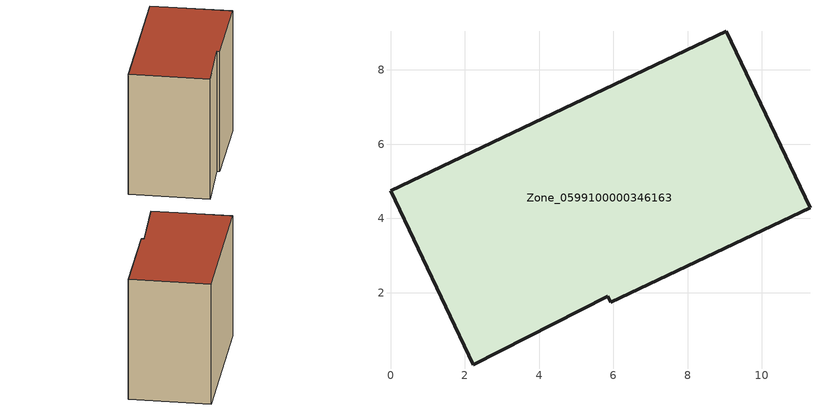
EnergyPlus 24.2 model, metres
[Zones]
Zone_0599100000346163
 floor ground (C_G): 5.84,1.9 2.23,0.06 0,4.75 9.03,9.04 11.29,4.28 5.92,1.74 z0
 wall outside (C_F): 11.29,4.28 9.03,9.04 0,4.75 2.23,0.06 5.84,1.9 5.92,1.74 11.29,4.28 z0:8.38
 roof outside (C_R): 5.92,1.74 11.29,4.28 9.03,9.04 0,4.75 2.23,0.06 5.84,1.9 z8.38
[BUILDING]
Pand.0599100000346163: North Axis=0; Terrain=City; Loads Convergence Tolerance Value=0.04; Temperature Convergence Tolerance Value=0.4; Solar Distribution=FullExterior; Maximum Number of Warmup Days=25; Minimum Number of Warmup Days=1
[Site:Location]
Rotterdam.The.Hague.AP_ZH_NLD Design_Conditions: Latitude=51.96; Longitude=4.45; Time Zone=1; Elevation=-4.5
[SITE:GROUNDTEMPERATURE:BUILDINGSURFACE]
18, 18, 18, 18, 18, 18, 18, 18, 18, 18, 18, 18
[MATERIAL] Thermal Absorptance=0.9; Solar Absorptance=0.7; Visible Absorptance=0.7
Name | Roughness | Thickness | Conductivity | Density | Specific Heat
G.TI.1992-2005 | MediumSmooth | 0.15 | 0.06 | 540 | 1210
F.TI.1992-2005 | Rough | 0.3 | 0.12 | 1920 | 840
R.TI.1992-2005 | MediumRough | 0.2 | 0.08 | 1500 | 1000
[CONSTRUCTION]
C_G: G.TI.1992-2005
C_F: F.TI.1992-2005
C_R: R.TI.1992-2005
[ZONE]
Zone_0599100000346163: Type=1; Multiplier=1; Ceiling Height=Autocalculate; Volume=Autocalculate; Floor Area=autocalculate; Part of Total Floor Area=Yes
[ZONEINFILTRATION:DESIGNFLOWRATE]
Infil_Zone_0599100000346163: Zone or ZoneList or Space or SpaceList=Zone_0599100000346163; Schedule=AlwaysOn; Design Flow Rate Calculation Method=Flow/Area; Flow Rate per Floor Area=0.0015; Constant Term Coefficient=1; Temperature Term Coefficient=0; Velocity Term Coefficient=0; Velocity Squared Term Coefficient=0
[HVACTEMPLATE:ZONE:IDEALLOADSAIRSYSTEM]
Zone_0599100000346163: Maximum Heating Supply Air Temperature=50; Minimum Cooling Supply Air Temperature=13; Maximum Heating Supply Air Humidity Ratio=0.0156; Minimum Cooling Supply Air Humidity Ratio=0.0077; Heating Limit=NoLimit; Cooling Limit=NoLimit; Dehumidification Control Type=ConstantSensibleHeatRatio; Cooling Sensible Heat Ratio=0.7; Dehumidification Setpoint=60; Humidification Control Type=None; Humidification Setpoint=30; Outdoor Air Method=None; Outdoor Air Flow Rate per Person=0.00944; Outdoor Air Flow Rate per Zone Floor Area=0; Outdoor Air Flow Rate per Zone=0; Demand Controlled Ventilation Type=None; Outdoor Air Economizer Type=NoEconomizer; Heat Recovery Type=None; Sensible Heat Recovery Effectiveness=0.7; Latent Heat Recovery Effectiveness=0.65
[ZONECONTROL:THERMOSTAT]
ThermostatControl_Zone_0599100000346163: Zone or ZoneList=Zone_0599100000346163; Control Type Schedule=DualSetpointControlType; Control 1=Thermostat_Zone_0599100000346163; Temperature Difference Between Cutout And Setpoint=0
[THERMOSTATSETPOINT:DUALSETPOINT]
Thermostat_Zone_0599100000346163: Heating Setpoint Temperature Schedule=HeatingSetpoint_Zone_0599100000346163; Cooling Setpoint Temperature Schedule=CoolingSetpoint_Zone_0599100000346163
[SCHEDULE:COMPACT]
HeatingSetpoint_Zone_0599100000346163: Through: 12/31, For: AllDays, Until: 24:00, 21
CoolingSetpoint_Zone_0599100000346163: Through: 12/31, For: AllDays, Until: 24:00, 24
DualSetpointControlType: Through: 12/31, For: AllDays, Until: 24:00, 4
AlwaysOn: Through: 12/31, For: AllDays, Until: 24:00, 1
